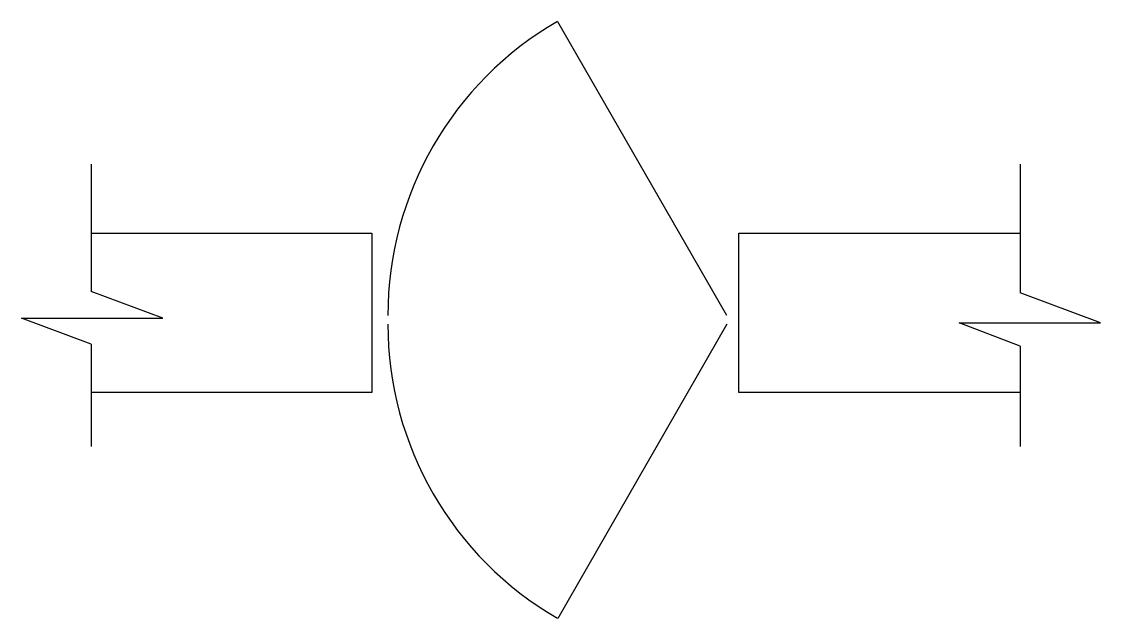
# Model space of a CAD drawing. Header units: metres. Extents: x 13445.5 to 13461.7, y 18506.5 to 18515.4.
import ezdxf

# ---------------------------------------------------------------- set-up
doc = ezdxf.new("R2010")
doc.units = ezdxf.units.M
doc.layers.add('PUB_DIM', color=90, linetype='Continuous')

msp = doc.modelspace()

# ---------------------------------------------------------------- linework, layer by layer
for points in [[(13446.53, 18512.25), (13450.76, 18512.25), (13450.76, 18509.85), (13446.53, 18509.85)], [(13460.53, 18509.85), (13456.29, 18509.85), (13456.29, 18512.25), (13460.53, 18512.25)]]:
    msp.add_lwpolyline(points)
at = {"layer": 'PUB_DIM'}
for p, q in [((13446.53, 18513.29), (13446.53, 18511.37)), ((13460.53, 18513.29), (13460.53, 18511.35)), ((13447.61, 18510.97), (13446.53, 18511.37)), ((13461.74, 18510.9), (13460.53, 18511.35)), ((13445.48, 18510.97), (13447.61, 18510.97)), ((13446.53, 18510.58), (13445.48, 18510.97)), ((13459.61, 18510.9), (13461.74, 18510.9)), ((13460.53, 18510.55), (13459.61, 18510.9)), ((13446.53, 18510.58), (13446.53, 18509.04)), ((13460.53, 18510.55), (13460.53, 18509.04))]:
    msp.add_line(p, q, dxfattribs=at)
for points in [[(13456.11, 18511.01), (13453.56, 18515.43)], [(13456.11, 18510.88), (13453.56, 18506.45)]]:
    msp.add_lwpolyline(points, dxfattribs=at)
for centre, start, end in [((13456.11, 18511.01), 120, 180), ((13456.11, 18510.88), 180, 240)]:
    msp.add_arc(centre, 5.11, start, end, dxfattribs=at)

doc.saveas('drawing.dxf')
